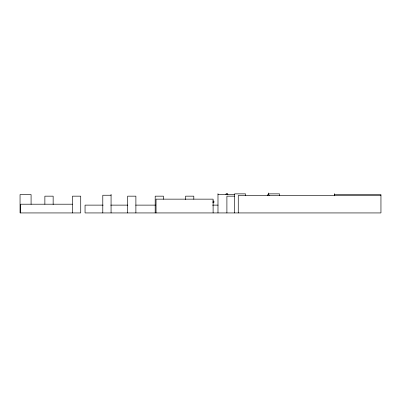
<?xml version="1.0" encoding="UTF-8"?>
<svg xmlns="http://www.w3.org/2000/svg" width="401" height="401" viewBox="0 0 401 401"><rect width="100%" height="100%" fill="white"/><g stroke="black" fill="none" stroke-linecap="round" stroke-linejoin="round"><path stroke-width="0.6" d="M268.53 193.863L279.562 193.863L279.562 195.588M217.984 194.32L234.53 194.32M334.464 194.55L380.95 194.55L380.95 212.936L85.052 212.936L85.052 205.122L103.167 205.122M111.067 195.242L102.791 195.242L102.791 212.936M380.95 195.472L238.264 195.472L238.264 212.936M234.53 196.159L226.901 196.159L226.901 212.936M72.451 204.204L20.621 204.204L20.621 212.936M110.661 205.122L127.869 205.122M135.648 205.122L155.638 205.122M212.465 205.122L218.099 205.122M334.464 193.633L334.464 195.778M268.53 192.941L268.53 195.092M245.562 195.708L245.562 193.863L234.53 193.863L234.53 212.936M217.984 193.633L217.984 212.936M213.111 212.936L213.111 199.147L156.039 199.147L156.039 212.936M193.808 199.267L193.808 196.159L185.533 196.159L185.533 199.608M163.468 199.267L163.468 196.159L155.192 196.159L155.192 212.936M135.889 212.936L135.889 196.159L127.613 196.159L127.613 212.936M111.067 194.32L111.067 212.936M72.451 212.936L72.451 196.159L80.726 196.159L80.726 212.936L20.05 212.936L20.05 194.55L31.083 194.55L31.083 204.36M53.148 204.525L53.148 196.159L44.872 196.159L44.872 204.239M226.104 194.781A0.917 0.917 0 0 1 226.901 193.402A0.917 0.917 0 0 1 227.698 194.781M267.352 195.472A0.917 0.917 0 0 1 268.274 194.55A0.917 0.917 0 0 1 269.191 195.472M212.65 201.112A0.917 0.917 0 0 1 214.034 201.909A0.917 0.917 0 0 1 212.65 202.7"/></g></svg>
